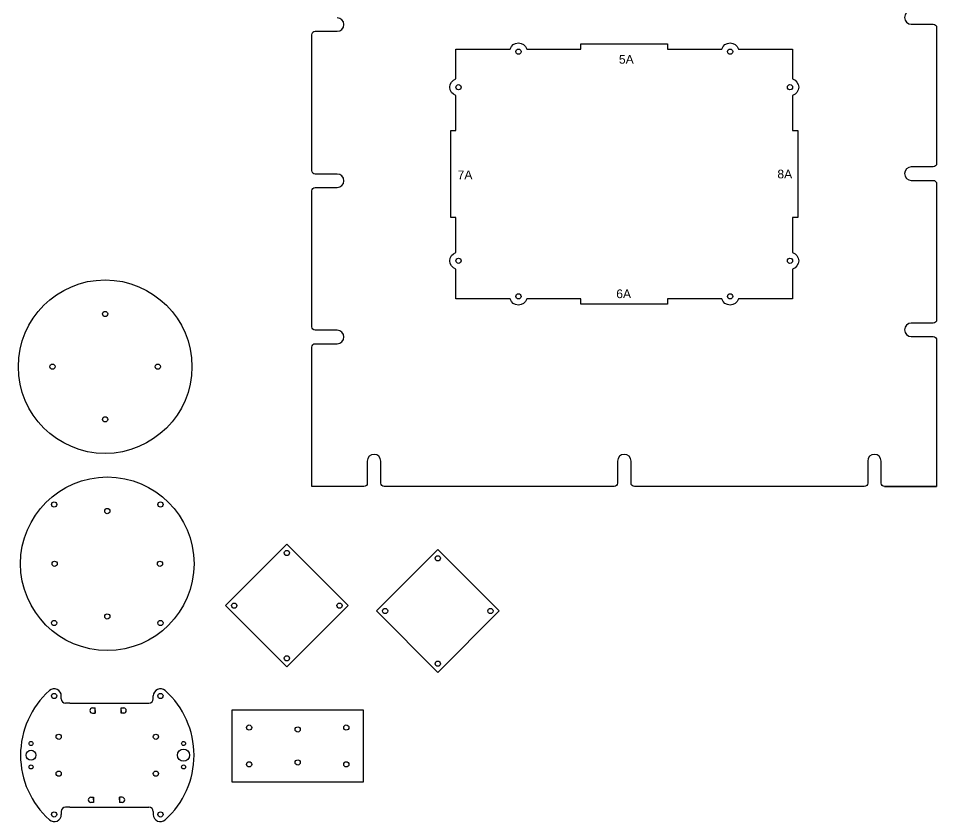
# Model space of a CAD drawing. Header units: millimetres. Extents: x -427 to 3453, y -1931 to 1921.
# Drawn here: x 2142 to 2671, y -1303 to -840 of the extents above; entities that cross this region are included whole.
import ezdxf

# ---------------------------------------------------------------- set-up
doc = ezdxf.new("R2010")
doc.units = ezdxf.units.MM
doc.layers.add('corte', color=1, linetype='Continuous')
doc.styles.get("Standard").update_dxf_attribs({"font": 'arial.ttf'})

msp = doc.modelspace()

# ---------------------------------------------------------------- linework, layer by layer
at = {"color": 240, "true_color": 0xed1f24}
for points in [[(2656.043, -835.823, 1), (2656.043, -843.607), (2668.692, -843.607, -0.4142136), (2670.638, -845.553), (2670.638, -923.877, -0.4142136), (2668.692, -925.823), (2656.043, -925.823, 1), (2656.043, -933.607), (2668.692, -933.607, -0.4142136), (2670.638, -935.553), (2670.638, -1013.877, -0.4142136), (2668.692, -1015.823), (2656.043, -1015.823, 1), (2656.043, -1023.607), (2668.692, -1023.607, -0.4142136), (2670.638, -1025.553), (2670.638, -1109.928)], [(2640.638, -1109.928), (2670.638, -1109.928), (2640.638, -1109.928, -0.4142136), (2638.692, -1107.982), (2638.692, -1095.333, 1), (2630.908, -1095.333), (2630.908, -1107.982, -0.4142136), (2628.962, -1109.928), (2496.476, -1109.928, -0.4142136), (2494.53, -1107.982), (2494.53, -1095.333, 1), (2486.746, -1095.333), (2486.746, -1107.982, -0.4142136), (2484.8, -1109.928), (2352.314, -1109.928, -0.4142136), (2350.368, -1107.982), (2350.368, -1095.333, 1), (2342.584, -1095.333), (2342.584, -1107.982, -0.4142136), (2340.638, -1109.928), (2310.638, -1109.928), (2310.638, -1029.658, -0.4142136), (2312.584, -1027.712), (2325.233, -1027.712, 1), (2325.233, -1019.928), (2312.584, -1019.928, -0.4142136), (2310.638, -1017.982), (2310.638, -939.658, -0.4142136), (2312.584, -937.712), (2325.233, -937.712, 1), (2325.233, -929.928), (2312.584, -929.928, -0.4142136), (2310.638, -927.982), (2310.638, -849.658, -0.4142136), (2312.584, -847.712), (2325.233, -847.712, 1), (2325.233, -839.928)]]:
    msp.add_lwpolyline(points, format="xyb", dxfattribs=at)
at = {"color": 5}
msp.add_lwpolyline([(2393.638, -984.697, -0.7337994), (2393.638, -975.158), (2393.638, -954.928), (2390.638, -954.928), (2390.638, -904.928), (2393.638, -904.928), (2393.638, -884.697, -0.7337994), (2393.638, -875.158), (2393.638, -857.928), (2424.868, -857.928, -0.7337994), (2434.408, -857.928), (2465.638, -857.928), (2465.638, -854.928), (2515.638, -854.928), (2515.638, -857.928), (2546.868, -857.928, -0.7337994), (2556.408, -857.928), (2587.638, -857.928), (2587.638, -875.158, -0.7337994), (2587.638, -884.697), (2587.638, -904.928), (2590.638, -904.928), (2590.638, -954.928), (2587.638, -954.928), (2587.638, -975.158, -0.7337994), (2587.638, -984.697), (2587.638, -1001.928), (2556.408, -1001.928, -0.7337994), (2546.868, -1001.928), (2515.638, -1001.928), (2515.638, -1004.928), (2465.638, -1004.928), (2465.638, -1001.928), (2434.408, -1001.928, -0.7337994), (2424.868, -1001.928), (2393.638, -1001.928)], format="xyb", close=True, dxfattribs=at)
msp.add_lwpolyline([(2260.894, -1178.609), (2296.249, -1143.254), (2331.604, -1178.609), (2296.249, -1213.964), (2260.894, -1178.609), (2260.894, -1178.609)])
for centre in [(2429.638, -859.428), (2551.638, -859.428), (2395.138, -879.928), (2586.138, -879.928), (2395.138, -979.928), (2586.138, -979.928), (2429.638, -1000.428), (2551.638, -1000.428)]:
    msp.add_circle(centre, 1.5, dxfattribs=at)
for centre in [(2296.249, -1148.254), (2265.894, -1178.609), (2326.604, -1178.609), (2296.249, -1208.964)]:
    msp.add_circle(centre, 1.5)
at = {"layer": 'corte'}
for p, q in [((2166.251, -1232.295), (2166.251, -1230.661)), ((2219.251, -1232.295), (2219.251, -1230.661)), ((2171.251, -1234.795), (2168.751, -1234.795)), ((2184.218, -1237.545), (2185.718, -1237.545)), ((2185.718, -1240.545), (2185.718, -1237.545)), ((2200.718, -1240.545), (2200.718, -1237.545)), ((2200.718, -1237.545), (2202.218, -1237.545)), ((2214.251, -1234.795), (2216.751, -1234.795)), ((2184.218, -1240.545), (2185.718, -1240.545)), ((2185.718, -1239.045), (2185.718, -1240.545)), ((2200.718, -1239.045), (2200.718, -1240.545)), ((2202.218, -1240.545), (2200.718, -1240.545)), ((2183.285, -1289.045), (2184.785, -1289.045)), ((2184.785, -1290.545), (2184.785, -1289.045)), ((2184.785, -1289.045), (2184.785, -1292.045)), ((2199.785, -1290.545), (2199.785, -1289.045)), ((2201.285, -1289.045), (2199.785, -1289.045)), ((2199.785, -1289.045), (2199.785, -1292.045)), ((2184.785, -1292.045), (2183.285, -1292.045)), ((2201.285, -1292.045), (2199.785, -1292.045))]:
    msp.add_line(p, q, dxfattribs=at)
for points in [[(2347.845, -1181.704), (2383.201, -1146.348), (2418.556, -1181.704), (2383.201, -1217.059), (2347.845, -1181.704), (2347.845, -1181.704)], [(2171.251, -1234.795), (2214.251, -1234.795)], [(2264.476, -1280.061), (2340.476, -1280.061), (2340.476, -1238.861), (2264.476, -1238.861), (2264.476, -1280.061)], [(2171.251, -1294.795), (2168.751, -1294.795)], [(2171.251, -1294.795), (2214.251, -1294.795)], [(2214.251, -1294.795), (2216.751, -1294.795)], [(2166.251, -1297.295), (2166.251, -1298.93)], [(2219.251, -1297.295), (2219.251, -1298.93)]]:
    msp.add_lwpolyline(points, dxfattribs=at)
at = {"layer": 'corte', "color": 242, "true_color": 0xcd2027}
for centre in [(2191.504, -1040.929), (2192.751, -1154.48)]:
    msp.add_circle(centre, 50, dxfattribs=at)
at = {"layer": 'corte'}
for centre, radius in [((2191.504, -1010.574), 1.5), ((2161.149, -1040.929), 1.5), ((2221.86, -1040.929), 1.5), ((2191.504, -1071.285), 1.5), ((2162.117, -1120.345), 1.5), ((2223.386, -1120.345), 1.5), ((2192.751, -1124.125), 1.5), ((2162.396, -1154.48), 1.5), ((2223.107, -1154.48), 1.5), ((2383.201, -1151.348), 1.5), ((2192.751, -1184.835), 1.5), ((2352.845, -1181.704), 1.5), ((2413.556, -1181.704), 1.5), ((2162.117, -1188.614), 1.5), ((2223.386, -1188.614), 1.5), ((2383.201, -1212.059), 1.5), ((2162.117, -1230.661), 1.5), ((2223.386, -1230.661), 1.5), ((2274.476, -1248.861), 1.5), ((2302.476, -1249.961), 1.5), ((2330.476, -1248.861), 1.5), ((2164.751, -1254.195), 1.5), ((2220.751, -1254.195), 1.5), ((2148.801, -1258.045), 1.15), ((2236.701, -1258.045), 1.15), ((2148.801, -1264.795), 2.85), ((2236.701, -1264.795), 3.5), ((2274.476, -1270.061), 1.5), ((2302.476, -1268.961), 1.5), ((2330.476, -1270.061), 1.5), ((2148.801, -1271.545), 1.15), ((2164.751, -1275.395), 1.5), ((2220.751, -1275.395), 1.5), ((2236.701, -1271.545), 1.15), ((2162.117, -1298.93), 1.5), ((2223.386, -1298.93), 1.5)]:
    msp.add_circle(centre, radius, dxfattribs=at)
for centre, radius, start, end in [((2192.751, -1264.795), 50, 131.90685, 228.09315), ((2162.117, -1230.661), 4.135, 0, 131.90685), ((2223.386, -1230.661), 4.135, 48.09315, 180), ((2192.751, -1264.795), 50, 311.90685, 48.09315), ((2168.751, -1232.295), 2.5, 180, 270), ((2216.751, -1232.295), 2.5, 270, 0), ((2184.218, -1239.045), 1.5, 90, 270), ((2202.218, -1239.045), 1.5, 270, 90), ((2183.285, -1290.545), 1.5, 90, 270), ((2201.285, -1290.545), 1.5, 270, 90), ((2168.751, -1297.295), 2.5, 90, 180), ((2216.751, -1297.295), 2.5, 0, 90), ((2162.117, -1298.93), 4.135, 228.09315, 0), ((2223.386, -1298.93), 4.135, 180, 311.90685)]:
    msp.add_arc(centre, radius, start, end, dxfattribs=at)

# ---------------------------------------------------------------- texts
at = {"color": 5, "char_height": 5, "attachment_point": 1}
for s, insert in [('5A', (2487.562, -861.353)), ('7A', (2394.604, -927.919)), ('8A', (2578.867, -927.443)), ('6A', (2486.021, -996.436))]:
    msp.add_mtext_dynamic_manual_height_columns(s, width=24.59582, gutter_width=12.5, heights=[0], dxfattribs=dict(at, insert=insert))

doc.saveas('drawing.dxf')
